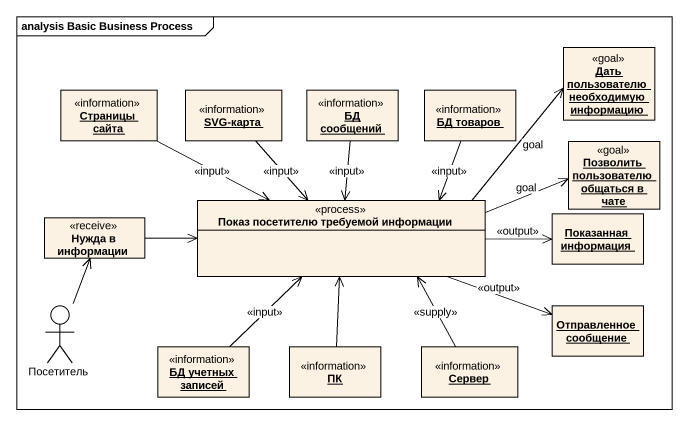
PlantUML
@startuml
mainframe analysis Basic Business Process
allowmixing
hide circle
hide empty members
object "Дать пользователю необходимую информацию" as Дать_пользователю <<goal>>
object "Страницы сайта" as Страницы_сайта <<information>>
object "SVG-карта" as SVG_карта <<information>>
object "БД сообщений" as БД_сообщений <<information>>
object "БД товаров" as БД_товаров <<information>>
object "Позволить пользователю общаться в чате" as Позволить_пользователю <<goal>>
class "Нужда в информации" as Нужда_в_информации <<receive>>
class "Показ посетителю требуемой информации" as Показ_посетителю_требуемой <<process>>
object "Показанная информация" as Показанная_информация
actor Посетитель
object "Отправленное сообщение" as Отправленное_сообщение
object "БД учетных записей" as БД_учетных_записей <<information>>
object ПК <<information>>
object Сервер <<information>>
Страницы_сайта -right-> Показ_посетителю_требуемой : <<input>>
SVG_карта --> Показ_посетителю_требуемой : <<input>>
БД_сообщений --> Показ_посетителю_требуемой : <<input>>
БД_товаров --> Показ_посетителю_требуемой : <<input>>
Нужда_в_информации -right-> Показ_посетителю_требуемой
Показ_посетителю_требуемой -right-> Дать_пользователю : goal
Показ_посетителю_требуемой -right-> Позволить_пользователю : goal
Показ_посетителю_требуемой -right-> Показанная_информация : <<output>>
Показ_посетителю_требуемой -right-> Отправленное_сообщение : <<output>>
Посетитель -up-> Нужда_в_информации
БД_учетных_записей -up-> Показ_посетителю_требуемой : <<input>>
ПК -up-> Показ_посетителю_требуемой
Сервер -up-> Показ_посетителю_требуемой : <<supply>>
@enduml
